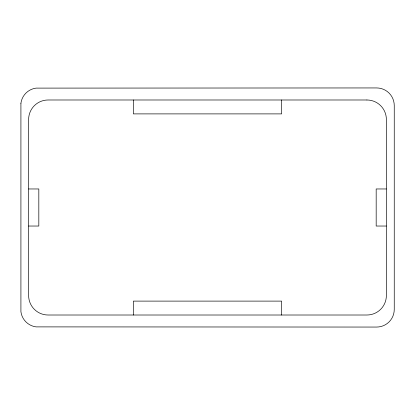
<?xml version="1.0" encoding="UTF-8"?>
<svg xmlns="http://www.w3.org/2000/svg" width="415" height="415" viewBox="0 0 415 415"><rect width="100%" height="100%" fill="white"/><g stroke="black" fill="none" stroke-linecap="round" stroke-linejoin="round"><path stroke-width="0.62" d="M28.63 188.965L38.823 188.965L38.823 226.035L28.63 226.035M386.37 188.965L376.177 188.965L376.177 226.035L386.37 226.035M281.645 99.989L281.645 113.892L133.355 113.892L133.355 99.989M281.645 315.011L281.645 301.108L133.355 301.108L133.355 315.011M20.916 103.257L20.916 311.743A17.591 17.591 0 0 0 36.063 326.89L376.638 327.056A17.612 17.612 0 0 0 394.25 309.45L394.25 105.55A17.612 17.612 0 0 0 376.638 87.944L36.063 88.11A17.591 17.591 0 0 0 20.916 103.257M366.912 99.989L48.088 99.989A19.464 19.464 0 0 0 28.63 119.453L28.63 295.547A19.464 19.464 0 0 0 48.088 315.011L366.912 315.011A19.464 19.464 0 0 0 386.37 295.547L386.37 119.453A19.464 19.464 0 0 0 366.912 99.989"/></g></svg>
